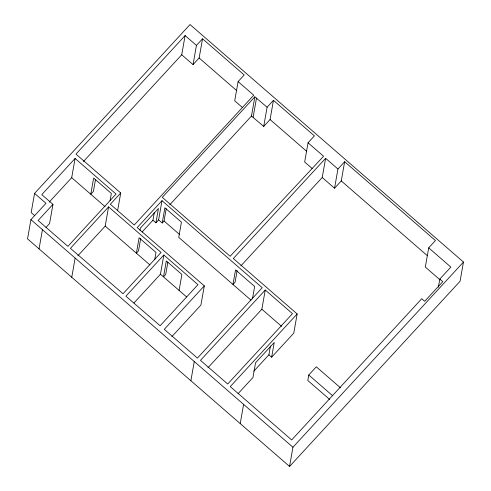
<?xml version="1.0" encoding="UTF-8"?>
<svg xmlns="http://www.w3.org/2000/svg" width="491" height="491" viewBox="0 0 491 491"><rect width="100%" height="100%" fill="white"/><g stroke="black" fill="none" stroke-linecap="round" stroke-linejoin="round"><path stroke-width="0.74" d="M34.566 193.393L45.988 203.311L30.927 219.667L27.539 238.878L289.555 466.45L460.073 281.251L463.461 262.041L190.023 24.55L34.566 193.393L31.178 212.603L34.603 215.574M39.047 248.876L42.435 229.665M52.96 204.342L38.108 220.477L67.905 246.353L116.06 194.049L75.086 158.464L41.784 194.632L52.96 204.342L49.573 223.552L45.994 227.443M49.155 202.157L71.698 177.674L75.086 158.464M71.754 277.28L75.141 258.07M95.481 179.638L93.4 191.41L90.786 194.252L93.64 178.061L111.353 193.448L110.052 200.807M77.866 255.78L105.197 226.093L108.585 206.883L161.054 252.454L123.045 293.741L70.422 248.336L108.585 206.883M117.601 210.719L120.725 192.988L75.964 154.113L185.107 35.573L196.437 45.405L193.049 64.616L181.725 54.777L185.107 35.573M139.996 230.353L140.395 228.088L158.452 208.479L155.929 222.797L152.953 220.207L154.278 212.677M140.708 238.411L138.511 250.883L136.388 253.184L139.106 237.779L155.991 252.448L154.702 259.782M155.929 222.797L158.611 219.882L161.999 200.672L262.225 287.726L197.425 358.099L164.289 329.32L204.299 285.866L137.204 227.597L161.999 200.672M158.611 219.882L162.202 223.006L164.884 207.797L181.425 222.159L178.742 237.368L251.03 300.154M162.202 223.006L164.037 221.011L166.21 208.7M133.945 303.002L160.447 274.217L163.834 255.013L197.965 284.651L160.127 325.742L125.905 296.208L163.834 255.013M193.049 64.616L199.143 57.999L202.531 38.789L244.199 74.982L238.104 81.598L234.716 100.808L242.542 107.609M167.867 262.182L165.694 274.494L163.503 276.875L166.314 260.942L181.903 274.481L179.092 290.414M204.299 285.866L200.911 305.077L171.813 336.679M190.876 380.746L194.264 361.536M251.466 116.042L254.847 96.831L267.104 107.222L263.716 126.433L251.466 116.042L169.769 204.765M253.123 117.226L256.511 98.022M237.135 270.516L235.079 282.184L232.973 284.467L235.545 269.884L254.657 286.48L252.472 298.884M263.716 126.433L270.068 119.534L273.456 100.324L314.406 135.89L308.053 142.789L304.666 161.999L312.135 168.481M240.216 423.598L243.604 404.388M207.975 367.747L261.863 309.226L265.25 290.015L292.47 313.663L227.707 384.005L200.481 360.357L265.25 290.015M253.835 371.159L268.896 354.797L270.455 345.965M268.896 354.797L271.646 357.19L274.242 342.466L255.547 362.775L252.951 377.499L238.123 393.604M325.613 158.298L322.225 177.509L334.555 188.219L337.943 169.014L325.613 158.298L233.335 258.518L297.159 313.952L293.771 333.162L271.646 357.19M289.555 466.45L292.943 447.24L463.461 262.041M334.555 188.219L341.27 180.927L344.657 161.717L435.425 240.553L428.711 247.845L425.323 267.055L440.089 279.876M340.533 387.853L316.302 366.808L308.759 375.001L307.796 380.476L329.719 399.521M438.377 287.204L439.807 279.078L450.855 267.079L428.711 247.845M83.439 161.527L181.725 54.777M196.437 45.405L202.531 38.789M120.725 192.988L110.346 204.268L134.227 225.013L253.755 95.193L238.104 81.598M254.847 96.831L162.3 197.351L230.144 256.271L323.569 156.261L308.053 142.789M142.12 231.979L152.953 220.207M267.104 107.222L273.456 100.324M240.835 265.907L322.225 177.509M337.943 169.014L344.657 161.717M297.159 313.952L230.261 386.613L291.679 439.961L421.726 298.718L424.697 301.302L442.784 281.662L439.807 279.078M341.27 180.927L427.416 255.75M199.143 57.999L236.76 90.669M270.068 119.534L306.402 151.093M164.037 221.011L179.46 234.41M261.863 309.226L281.552 326.331M308.759 375.001L332.413 395.543M71.698 177.674L105.068 206.656M105.197 226.093L149.896 264.913M160.447 274.217L186.549 296.889M30.927 219.667L292.943 447.24"/></g></svg>
